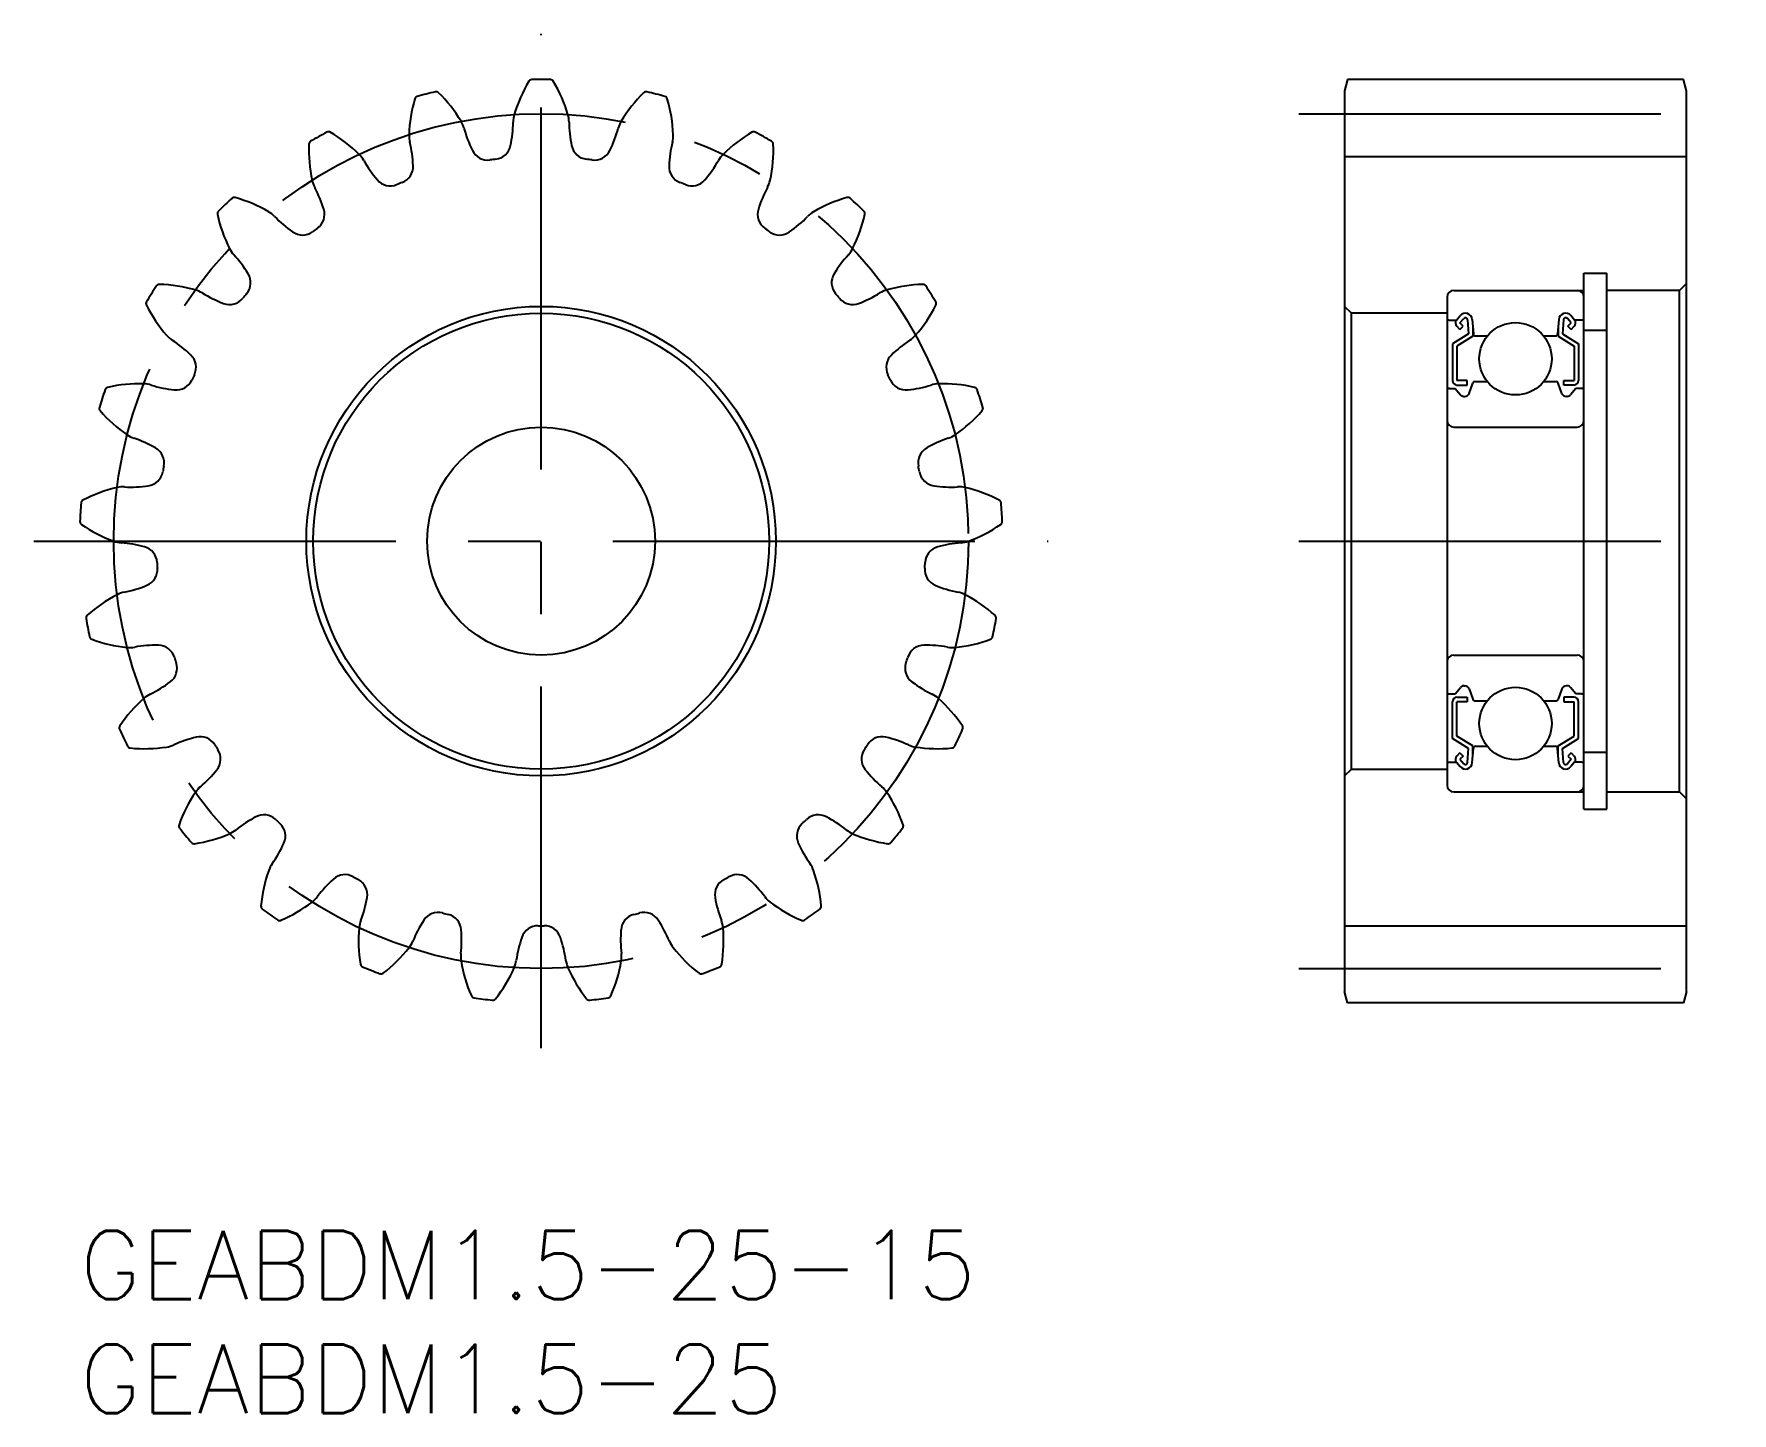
# Model space of a CAD drawing. Extents: x -2 to 72.5, y -8 to 52.5.
import ezdxf

# ---------------------------------------------------------------- set-up
doc = ezdxf.new("R2010")
doc.units = 0
doc.header["$LTSCALE"] = 0.5
doc.linetypes.add('CENTER', pattern=[50.8, 31.75, -6.35, 6.35, -6.35])
for name, color, linetype in [('MSM_CENTER', 1, 'CENTER'), ('MSM_CONTINUOUS', 7, 'CONTINUOUS'), ('MSM_PART_NUMBER', 7, 'CONTINUOUS')]:
    doc.layers.add(name, color=color, linetype=linetype)
doc.styles.get("Standard").update_dxf_attribs({"font": 'txt.shx', "height": 1, "bigfont": 'bigfont.shx'})

# ---------------------------------------------------------------- blocks, each defined once
blk = doc.blocks.new('*U3')
at = {"layer": 'MSM_PART_NUMBER'}
blk.add_text('GEABDM1.5-25', height=3, dxfattribs=at).set_placement((0, -8))
blk = doc.blocks.new('*U4')
at = {"layer": 'MSM_PART_NUMBER'}
blk.add_text('GEABDM1.5-25-15', height=3, dxfattribs=at).set_placement((0, -3))

msp = doc.modelspace()

# ---------------------------------------------------------------- linework, layer by layer
at = {"layer": 'MSM_CENTER'}
for p, q in [((20.25, 8), (20.25, 52.5)), ((53.5, 49), (72.5, 49)), ((-2, 30.25), (42.5, 30.25)), ((53.5, 30.25), (72.5, 30.25)), ((53.5, 11.5), (72.5, 11.5))]:
    msp.add_line(p, q, dxfattribs=at)
msp.add_circle((20.25, 30.25), 18.75, dxfattribs=at)
at = {"layer": 'MSM_CONTINUOUS'}
for p, q in [((55.634, 50.5), (55.5, 50)), ((55.5, 50), (55.5, 10.5)), ((70.366, 50.5), (55.634, 50.5)), ((70.5, 50), (70.366, 50.5)), ((70.5, 10.5), (70.5, 50)), ((55.5, 47.125), (70.5, 47.125)), ((66, 42.002), (67, 42.002)), ((66, 18.498), (66, 42.002)), ((67, 18.498), (67, 42.002)), ((60.3, 41.25), (66, 41.25)), ((70.2, 41.25), (67, 41.25)), ((70.5, 41.55), (70.2, 41.25)), ((70.2, 19.25), (70.2, 41.25)), ((55.8, 40.25), (55.5, 40.55)), ((60, 40.25), (55.8, 40.25)), ((55.8, 20.25), (55.8, 40.25)), ((60, 40.95), (60, 19.55)), ((60.1, 39.95), (60.41, 39.95)), ((60.41, 39.95), (60.572, 40.143)), ((60.563, 39.539), (60.422, 39.68)), ((60.563, 39.821), (60.726, 40.015)), ((60.705, 39.68), (60.563, 39.821)), ((60.563, 39.539), (60.705, 39.68)), ((60.899, 39.96), (60.932, 39.348)), ((61.098, 39.978), (61.153, 39.341)), ((61.132, 39.584), (61.132, 39.237)), ((64.902, 39.978), (64.847, 39.341)), ((64.868, 39.584), (64.868, 39.237)), ((65.101, 39.96), (65.068, 39.348)), ((65.437, 39.821), (65.274, 40.015)), ((65.295, 39.68), (65.437, 39.821)), ((65.437, 39.539), (65.295, 39.68)), ((65.59, 39.95), (65.428, 40.143)), ((65.437, 39.539), (65.578, 39.68)), ((65.9, 39.95), (65.59, 39.95)), ((66, 39.502), (67, 39.502)), ((60.932, 39.348), (60.232, 38.911)), ((60.232, 38.911), (60.232, 37.3)), ((61.132, 39.237), (60.432, 38.8)), ((60.432, 38.8), (60.432, 37.3)), ((61.253, 39.25), (61.767, 39.25)), ((64.233, 39.25), (64.747, 39.25)), ((64.868, 39.237), (65.568, 38.8)), ((65.068, 39.348), (65.768, 38.911)), ((65.568, 38.8), (65.568, 37.3)), ((65.768, 38.911), (65.768, 37.3)), ((60.882, 37.3), (60.432, 37.3)), ((60.882, 37.1), (60.882, 37.3)), ((65.118, 37.3), (65.568, 37.3)), ((65.118, 37.1), (65.118, 37.3)), ((60.1, 36.95), (60.35, 36.95)), ((60.35, 36.95), (60.584, 36.671)), ((60.432, 37.1), (60.882, 37.1)), ((60.737, 36.6), (60.773, 36.6)), ((60.961, 36.732), (61.125, 37.184)), ((61.219, 37.25), (61.767, 37.25)), ((64.233, 37.25), (64.781, 37.25)), ((65.039, 36.732), (64.875, 37.184)), ((65.568, 37.1), (65.118, 37.1)), ((65.263, 36.6), (65.227, 36.6)), ((65.65, 36.95), (65.416, 36.671)), ((65.9, 36.95), (65.65, 36.95)), ((60.3, 35.25), (65.7, 35.25)), ((60.3, 25.25), (65.7, 25.25)), ((60.737, 23.9), (60.773, 23.9)), ((65.263, 23.9), (65.227, 23.9)), ((60.1, 23.55), (60.35, 23.55)), ((60.232, 21.589), (60.232, 23.2)), ((60.35, 23.55), (60.584, 23.829)), ((60.432, 23.4), (60.882, 23.4)), ((60.432, 21.7), (60.432, 23.2)), ((60.882, 23.2), (60.432, 23.2)), ((60.882, 23.4), (60.882, 23.2)), ((60.961, 23.768), (61.125, 23.316)), ((61.219, 23.25), (61.767, 23.25)), ((64.233, 23.25), (64.781, 23.25)), ((65.039, 23.768), (64.875, 23.316)), ((65.568, 23.4), (65.118, 23.4)), ((65.118, 23.4), (65.118, 23.2)), ((65.118, 23.2), (65.568, 23.2)), ((65.65, 23.55), (65.416, 23.829)), ((65.568, 21.7), (65.568, 23.2)), ((65.9, 23.55), (65.65, 23.55)), ((65.768, 21.589), (65.768, 23.2)), ((61.132, 21.263), (60.432, 21.7)), ((64.868, 21.263), (65.568, 21.7)), ((60.932, 21.152), (60.232, 21.589)), ((60.563, 20.961), (60.422, 20.82)), ((60.563, 20.961), (60.705, 20.82)), ((60.782, 21.482), (60.782, 21.482)), ((60.899, 20.54), (60.932, 21.152)), ((60.957, 21.372), (60.957, 21.372)), ((61.098, 20.522), (61.153, 21.159)), ((61.132, 20.916), (61.132, 21.263)), ((61.253, 21.25), (61.767, 21.25)), ((64.233, 21.25), (64.747, 21.25)), ((64.902, 20.522), (64.847, 21.159)), ((64.868, 20.916), (64.868, 21.263)), ((65.068, 21.152), (65.768, 21.589)), ((65.101, 20.54), (65.068, 21.152)), ((65.437, 20.961), (65.295, 20.82)), ((65.437, 20.961), (65.578, 20.82)), ((66, 20.998), (67, 20.998)), ((55.5, 19.95), (55.8, 20.25)), ((55.8, 20.25), (60, 20.25)), ((60.1, 20.55), (60.41, 20.55)), ((60.41, 20.55), (60.572, 20.357)), ((60.705, 20.82), (60.563, 20.679)), ((60.563, 20.679), (60.726, 20.485)), ((65.437, 20.679), (65.274, 20.485)), ((65.295, 20.82), (65.437, 20.679)), ((65.59, 20.55), (65.428, 20.357)), ((65.9, 20.55), (65.59, 20.55)), ((60.3, 19.25), (66, 19.25)), ((67, 19.25), (70.2, 19.25)), ((70.2, 19.25), (70.5, 18.95)), ((66, 18.498), (67, 18.498)), ((55.5, 13.375), (70.5, 13.375)), ((55.634, 10), (55.5, 10.5)), ((70.5, 10.5), (70.366, 10)), ((70.366, 10), (55.634, 10))]:
    msp.add_line(p, q, dxfattribs=at)
for centre, radius in [((20.25, 30.25), 10.3), ((20.25, 30.25), 10), ((63, 38.25), 1.587), ((20.25, 30.25), 5), ((63, 22.25), 1.587)]:
    msp.add_circle(centre, radius, dxfattribs=at)
for centre, radius, start, end in [((20.25, 30.25), 20.25, 103.24018, 105.55982), ((15.646, 49.816), 0.15, 45.46339, 103.24018), ((11.368, 45.468), 6.25, 30.8, 45.46339), ((25.068, 47.198), 6.25, 148.93661, 163.6), ((19.843, 50.346), 0.15, 91.15982, 148.93661), ((20.25, 30.25), 20.25, 88.84018, 91.15982), ((20.657, 50.346), 0.15, 31.06339, 88.84018), ((15.432, 47.198), 6.25, 16.4, 31.06339), ((29.132, 45.468), 6.25, 134.53661, 149.2), ((24.854, 49.816), 0.15, 76.75982, 134.53661), ((20.25, 30.25), 20.25, 74.44018, 76.75982), ((20.702, 47.864), 6.25, 163.33661, 178), ((14.858, 49.613), 0.15, 105.55982, 163.33661), ((25.642, 49.613), 0.15, 16.66339, 74.44018), ((19.798, 47.864), 6.25, 2, 16.66339), ((15.682, 48.039), 1.227, 15.25584, 30.8), ((13.468, 48.722), 5.556, 348.35476, 359.09685), ((20.25, 48.616), 1.227, 163.6, 179.14416), ((20.25, 48.616), 1.227, 0.85584, 16.4), ((27.032, 48.722), 5.556, 180.90315, 191.64524), ((24.818, 48.039), 1.227, 149.2, 164.74416), ((10.212, 47.664), 0.15, 119.95982, 177.73661), ((20.25, 30.25), 20.25, 117.64018, 119.95982), ((10.925, 48.056), 0.15, 59.86339, 117.64018), ((7.863, 42.781), 6.25, 45.2, 59.86339), ((15.682, 48.039), 1.227, 178, 193.54416), ((9.087, 46.455), 5.556, 2.75476, 13.49685), ((22.225, 49.829), 5.556, 195.30315, 206.04524), ((18.275, 49.829), 5.556, 333.95476, 344.69685), ((31.413, 46.455), 5.556, 166.50315, 177.24524), ((24.818, 48.039), 1.227, 346.45584, 2), ((32.637, 42.781), 6.25, 120.13661, 134.8), ((29.575, 48.056), 0.15, 62.35982, 120.13661), ((20.25, 30.25), 20.25, 60.04018, 62.35982), ((30.288, 47.664), 0.15, 2.26339, 60.04018), ((16.307, 47.423), 6.25, 177.73661, 192.4), ((11.402, 46.345), 1.227, 29.65584, 45.2), ((17.294, 49.705), 5.556, 209.70315, 220.44524), ((17.907, 47.719), 0.75, 206.04524, 277.63772), ((20.25, 30.25), 16.875, 96.76227, 97.63773), ((18.175, 47.752), 0.75, 276.76227, 348.35476), ((22.325, 47.752), 0.75, 191.64524, 263.23774), ((20.25, 30.25), 16.875, 82.36227, 83.23773), ((22.593, 47.719), 0.75, 262.36227, 333.95476), ((23.206, 49.705), 5.556, 319.55476, 330.29685), ((29.098, 46.345), 1.227, 134.8, 150.34416), ((24.193, 47.423), 6.25, 347.6, 2.26339), ((13.887, 46.686), 0.75, 291.16224, 2.75476), ((26.613, 46.686), 0.75, 177.24524, 248.83773), ((11.402, 46.345), 1.227, 192.4, 207.94416), ((5.408, 43.17), 5.556, 17.15476, 27.89685), ((13.637, 46.587), 0.75, 220.44524, 292.03772), ((20.25, 30.25), 16.875, 111.16227, 112.03773), ((20.25, 30.25), 16.875, 67.96227, 68.83773), ((26.863, 46.587), 0.75, 247.96227, 319.55476), ((35.092, 43.17), 5.556, 152.10315, 162.84524), ((29.098, 46.345), 1.227, 332.05584, 347.59999), ((6.197, 44.621), 0.15, 134.35982, 192.13661), ((20.25, 30.25), 20.25, 132.04018, 134.35982), ((6.79, 45.178), 0.15, 74.26339, 132.04018), ((5.136, 39.306), 6.25, 59.6, 74.26339), ((10, 44.588), 0.75, 305.56224, 17.15476), ((30.5, 44.588), 0.75, 162.84524, 234.43773), ((35.364, 39.306), 6.25, 105.73661, 120.4), ((33.71, 45.178), 0.15, 47.95982, 105.73661), ((20.25, 30.25), 20.25, 45.64018, 47.95982), ((34.303, 44.621), 0.15, 347.86339, 45.64018), ((12.16, 45.903), 6.25, 192.13661, 206.8), ((7.677, 43.639), 1.227, 44.05584, 59.6), ((12.549, 48.358), 5.556, 224.10315, 234.84524), ((20.25, 30.25), 16.875, 125.56227, 126.43773), ((20.25, 30.25), 16.875, 53.56227, 54.43773), ((27.951, 48.358), 5.556, 305.15476, 315.89685), ((32.823, 43.639), 1.227, 120.4, 135.94416), ((28.34, 45.903), 6.25, 333.2, 347.86339), ((9.782, 44.429), 0.75, 234.84524, 306.43772), ((30.718, 44.429), 0.75, 233.56227, 305.15476), ((7.677, 43.639), 1.227, 206.8, 222.34416), ((2.661, 39.073), 5.556, 31.55476, 42.29685), ((37.839, 39.073), 5.556, 137.70315, 148.44524), ((32.823, 43.639), 1.227, 317.65584, 333.19999), ((6.756, 41.588), 0.75, 319.96224, 31.55476), ((33.744, 41.588), 0.75, 148.44524, 220.03773), ((20.25, 30.25), 20.25, 146.44018, 148.75982), ((3.5, 41.361), 0.15, 88.66339, 146.44018), ((3.358, 35.263), 6.25, 74, 88.66339), ((4.743, 40.091), 1.227, 58.45584, 74), ((8.287, 45.874), 5.556, 238.50315, 249.24524), ((20.25, 30.25), 16.875, 139.96227, 140.83773), ((20.25, 30.25), 16.875, 39.16227, 40.03773), ((32.213, 45.874), 5.556, 290.75476, 301.49685), ((35.757, 40.091), 1.227, 106, 121.54416), ((37.142, 35.263), 6.25, 91.33661, 106), ((37, 41.361), 0.15, 33.55982, 91.33661), ((20.25, 30.25), 20.25, 31.24018, 33.55982), ((60.3, 40.95), 0.3, 90, 180), ((65.7, 40.95), 0.3, 0, 90), ((3.064, 40.674), 0.15, 148.75982, 206.53661), ((8.522, 43.4), 6.25, 206.53661, 221.2), ((6.584, 41.381), 0.75, 249.24524, 320.83772), ((33.916, 41.381), 0.75, 219.16227, 290.75476), ((31.978, 43.4), 6.25, 318.8, 333.46339), ((37.436, 40.674), 0.15, 333.46339, 31.24018), ((60.801, 39.952), 0.298, 5.00049, 140.17136), ((65.199, 39.952), 0.298, 39.82861, 174.99974), ((60.1, 40.05), 0.1, 180.81025, 270.00003), ((60.563, 39.821), 0.2, 139.86482, 225.00006), ((60.801, 39.952), 0.0983, 4.66455, 139.97394), ((65.199, 39.952), 0.0983, 40.02637, 175.33574), ((65.437, 39.821), 0.2, 314.99673, 40.13525), ((65.9, 40.05), 0.1, 269.99948, 359.99126), ((4.743, 40.091), 1.227, 221.2, 236.74416), ((1.019, 34.422), 5.556, 45.95476, 56.69685), ((39.481, 34.422), 5.556, 123.30315, 134.04524), ((35.757, 40.091), 1.227, 303.25584, 318.79999), ((61.253, 39.35), 0.1, 185.14438, 270.00003), ((64.747, 39.35), 0.1, 269.99948, 354.85568), ((4.36, 37.876), 0.75, 334.36227, 45.95476), ((36.14, 37.876), 0.75, 134.04524, 205.63773), ((4.246, 37.632), 0.75, 263.64524, 335.23772), ((20.25, 30.25), 16.875, 154.36227, 155.23773), ((20.25, 30.25), 16.875, 24.76227, 25.63773), ((36.254, 37.632), 0.75, 204.76227, 276.35476), ((60.432, 37.3), 0.2, 180.00005, 270.00003), ((65.568, 37.3), 0.2, 269.99976, 359.99563), ((20.25, 30.25), 20.25, 160.84018, 163.15982), ((1.263, 36.847), 0.15, 103.06339, 160.84018), ((2.642, 30.905), 6.25, 88.4, 103.06339), ((2.782, 35.926), 1.227, 72.85584, 88.4), ((4.777, 42.408), 5.556, 252.90315, 263.64524), ((35.723, 42.408), 5.556, 276.35476, 287.09685), ((37.718, 35.926), 1.227, 91.6, 107.14416), ((37.858, 30.905), 6.25, 76.93661, 91.6), ((39.237, 36.847), 0.15, 19.15982, 76.93661), ((20.25, 30.25), 20.25, 16.84018, 19.15982), ((60.1, 36.85), 0.1, 89.99951, 180.00005), ((60.737, 36.8), 0.2, 220.13838, 270.00003), ((60.773, 36.8), 0.2, 270.00003, 340.11166), ((61.219, 37.15), 0.1, 89.99951, 160.11572), ((64.781, 37.15), 0.1, 19.88452, 90.00024), ((65.227, 36.8), 0.2, 199.88831, 269.99976), ((65.263, 36.8), 0.2, 269.99976, 319.86147), ((65.9, 36.85), 0.1, 359.99126, 90.00024), ((1.012, 36.073), 0.15, 163.15982, 220.93661), ((5.62, 40.07), 6.25, 220.93661, 235.6), ((34.88, 40.07), 6.25, 304.4, 319.06339), ((39.488, 36.073), 0.15, 319.06339, 16.84033), ((60.3, 35.55), 0.3, 180, 270), ((65.7, 35.55), 0.3, 270, 0), ((2.782, 35.926), 1.227, 235.6, 251.14416), ((0.586, 29.508), 5.556, 60.35476, 71.09685), ((2.963, 33.685), 0.75, 348.76227, 60.35476), ((37.537, 33.685), 0.75, 119.64524, 191.23772), ((39.914, 29.508), 5.556, 108.90315, 119.64524), ((37.718, 35.926), 1.227, 288.85584, 304.39999), ((20.25, 30.25), 16.875, 168.76227, 169.63773), ((20.25, 30.25), 16.875, 10.36227, 11.23773), ((2.912, 33.42), 0.75, 278.04524, 349.63772), ((37.588, 33.42), 0.75, 190.36227, 261.95476), ((0.219, 31.918), 0.15, 117.46339, 175.24018), ((3.033, 26.505), 6.25, 102.8, 117.46339), ((1.92, 31.403), 1.227, 87.25584, 102.8), ((2.24, 38.178), 5.556, 267.30315, 278.04524), ((38.26, 38.178), 5.556, 261.95476, 272.69685), ((38.58, 31.403), 1.227, 77.2, 92.74416), ((37.467, 26.505), 6.25, 62.53661, 77.2), ((40.281, 31.918), 0.15, 4.75982, 62.53661), ((20.25, 30.25), 20.25, 175.24018, 177.55982), ((20.25, 30.25), 20.25, 2.44018, 4.75982), ((0.168, 31.106), 0.15, 177.55982, 235.33661), ((3.638, 36.123), 6.25, 235.33661, 250), ((36.862, 36.123), 6.25, 290, 304.66339), ((40.332, 31.106), 0.15, 304.66339, 2.44018), ((1.92, 31.403), 1.227, 250, 265.54416), ((1.388, 24.641), 5.556, 74.75476, 85.49685), ((2.652, 29.278), 0.75, 3.16224, 74.75476), ((37.848, 29.278), 0.75, 105.24524, 176.83772), ((39.112, 24.641), 5.556, 94.50315, 105.24524), ((38.58, 31.403), 1.227, 274.45584, 290), ((2.669, 29.009), 0.75, 292.44524, 4.03772), ((20.25, 30.25), 16.875, 183.16227, 184.03773), ((37.831, 29.009), 0.75, 175.96227, 247.55476), ((20.25, 30.25), 16.875, 355.96227, 356.83773), ((0.834, 33.45), 5.556, 281.70315, 292.44524), ((39.666, 33.45), 5.556, 247.55476, 258.29685), ((4.505, 22.341), 6.25, 117.2, 131.86339), ((2.209, 26.808), 1.227, 101.65584, 117.19999), ((38.291, 26.808), 1.227, 62.8, 78.34416), ((35.995, 22.341), 6.25, 48.13661, 62.8), ((0.434, 26.884), 0.15, 131.86339, 189.64018), ((20.25, 30.25), 20.25, 189.64018, 191.95982), ((20.25, 30.25), 20.25, 348.04018, 350.35982), ((40.066, 26.884), 0.15, 350.35982, 48.13661), ((0.586, 26.085), 0.15, 191.95982, 249.73661), ((2.699, 31.807), 6.25, 249.73661, 264.4), ((2.209, 26.808), 1.227, 264.4, 279.94416), ((3.376, 20.127), 5.556, 89.15476, 99.89685), ((3.447, 24.932), 0.75, 17.56224, 89.15476), ((37.053, 24.932), 0.75, 90.84524, 162.43772), ((37.124, 20.127), 5.556, 80.10315, 90.84524), ((38.291, 26.808), 1.227, 260.05584, 275.6), ((37.801, 31.807), 6.25, 275.6, 290.26339), ((39.914, 26.085), 0.15, 290.26339, 348.04033), ((3.53, 24.676), 0.75, 306.84524, 18.43772), ((20.25, 30.25), 16.875, 197.56227, 198.43773), ((36.97, 24.676), 0.75, 161.56227, 233.15476), ((20.25, 30.25), 16.875, 341.56227, 342.43773), ((60.3, 24.95), 0.3, 90, 180), ((65.7, 24.95), 0.3, 0, 90), ((0.648, 28.521), 5.556, 296.10315, 306.84524), ((39.852, 28.521), 5.556, 233.15476, 243.89685), ((60.737, 23.7), 0.2, 89.99997, 139.86162), ((60.773, 23.7), 0.2, 19.88834, 89.99997), ((65.227, 23.7), 0.2, 90.00024, 160.11169), ((65.263, 23.7), 0.2, 40.13853, 90.00024), ((6.966, 18.674), 6.25, 131.6, 146.26339), ((3.631, 22.43), 1.227, 116.05584, 131.6), ((36.869, 22.43), 1.227, 48.4, 63.94416), ((33.534, 18.674), 6.25, 33.73661, 48.4), ((60.1, 23.65), 0.1, 179.99995, 270.00049), ((60.432, 23.2), 0.2, 89.99997, 179.99995), ((61.219, 23.35), 0.1, 199.88428, 270.00049), ((64.781, 23.35), 0.1, 269.99976, 340.11548), ((65.568, 23.2), 0.2, 0.00437, 90.00024), ((65.9, 23.65), 0.1, 269.99976, 0.00874), ((1.893, 22.062), 0.15, 146.26339, 204.04018), ((20.25, 30.25), 20.25, 204.04018, 206.35982), ((6.423, 16.248), 5.556, 103.55476, 114.29685), ((5.297, 20.92), 0.75, 31.96224, 103.55476), ((35.203, 20.92), 0.75, 76.44524, 148.03772), ((34.077, 16.248), 5.556, 65.70315, 76.44524), ((20.25, 30.25), 20.25, 333.64018, 335.95982), ((38.607, 22.062), 0.15, 335.95982, 33.73661), ((2.24, 21.325), 0.15, 206.35982, 264.13661), ((2.863, 27.394), 6.25, 264.13661, 278.8), ((3.631, 22.43), 1.227, 278.8, 294.34416), ((20.25, 30.25), 16.875, 211.96227, 212.83773), ((5.441, 20.693), 0.75, 321.24524, 32.83772), ((35.059, 20.693), 0.75, 147.16227, 218.75476), ((20.25, 30.25), 16.875, 327.16227, 328.03773), ((36.869, 22.43), 1.227, 245.65584, 261.2), ((37.637, 27.394), 6.25, 261.2, 275.86339), ((38.26, 21.325), 0.15, 275.86339, 333.64018), ((61.253, 21.15), 0.1, 89.99997, 174.85562), ((64.747, 21.15), 0.1, 5.14432, 90.00052), ((1.694, 23.701), 5.556, 310.50315, 321.24524), ((38.806, 23.701), 5.556, 218.75476, 229.49685), ((60.1, 20.45), 0.1, 89.99997, 179.18975), ((60.563, 20.679), 0.2, 134.99994, 220.13518), ((60.801, 20.548), 0.298, 219.82864, 354.99951), ((60.801, 20.548), 0.0983, 220.02606, 355.33545), ((65.199, 20.548), 0.298, 185.00026, 320.17139), ((65.199, 20.548), 0.0983, 184.66426, 319.97363), ((65.437, 20.679), 0.2, 319.86475, 45.00327), ((65.9, 20.45), 0.1, 0.00874, 90.00052), ((6.098, 18.543), 1.227, 130.45584, 145.99999), ((34.402, 18.543), 1.227, 34, 49.54416), ((60.3, 19.55), 0.3, 180, 270), ((65.7, 19.55), 0.3, 270, 0), ((10.262, 15.734), 6.25, 146, 160.66339), ((30.238, 15.734), 6.25, 19.33661, 34), ((10.34, 13.25), 5.556, 117.95476, 128.69685), ((8.087, 17.494), 0.75, 46.36229, 117.95476), ((20.25, 30.25), 16.875, 226.36227, 227.23773), ((20.25, 30.25), 16.875, 312.76227, 313.63773), ((32.413, 17.494), 0.75, 62.04524, 133.63772), ((30.16, 13.25), 5.556, 51.30315, 62.04524), ((4.507, 17.754), 0.15, 160.66339, 218.44018), ((20.25, 30.25), 20.25, 218.44018, 220.75982), ((4.12, 23.159), 6.25, 278.53661, 293.2), ((6.098, 18.543), 1.227, 293.2, 308.74416), ((8.283, 17.31), 0.75, 335.64524, 47.23772), ((32.217, 17.31), 0.75, 132.76227, 204.35476), ((34.402, 18.543), 1.227, 231.25584, 246.8), ((36.38, 23.159), 6.25, 246.8, 261.46339), ((20.25, 30.25), 20.25, 319.24018, 321.55982), ((35.993, 17.754), 0.15, 321.55982, 19.33661), ((5.025, 17.127), 0.15, 220.75982, 278.53661), ((3.905, 19.292), 5.556, 324.90315, 335.64524), ((36.595, 19.292), 5.556, 204.35476, 215.09685), ((35.475, 17.127), 0.15, 261.46339, 319.24018), ((14.186, 13.706), 6.25, 160.4, 175.06339), ((9.454, 15.391), 1.227, 144.85584, 160.39999), ((31.046, 15.391), 1.227, 19.6, 35.14416), ((26.314, 13.706), 6.25, 4.93661, 19.6), ((14.879, 11.319), 5.556, 132.35476, 143.09685), ((11.641, 14.87), 0.75, 60.76229, 132.35476), ((20.25, 30.25), 16.875, 240.76227, 241.63773), ((11.877, 14.741), 0.75, 350.04524, 61.63772), ((28.623, 14.741), 0.75, 118.36227, 189.95476), ((20.25, 30.25), 16.875, 298.36227, 299.23773), ((28.859, 14.87), 0.75, 47.64524, 119.23772), ((25.621, 11.319), 5.556, 36.90315, 47.64524), ((8.109, 14.231), 0.15, 175.06339, 232.84018), ((6.39, 19.371), 6.25, 292.93661, 307.6), ((9.454, 15.391), 1.227, 307.6, 323.14416), ((7.144, 15.571), 5.556, 339.30315, 350.04524), ((33.356, 15.571), 5.556, 189.95476, 200.69685), ((31.046, 15.391), 1.227, 216.85584, 232.4), ((34.11, 19.371), 6.25, 232.4, 247.06339), ((32.391, 14.231), 0.15, 307.15982, 4.93661), ((20.25, 30.25), 20.25, 232.84018, 235.15982), ((8.767, 13.753), 0.15, 235.15982, 292.93661), ((13.489, 13.173), 1.227, 159.25584, 174.8), ((19.756, 10.578), 5.556, 146.75476, 157.49685), ((15.737, 13.213), 0.75, 75.16229, 146.75476), ((20.25, 30.25), 16.875, 255.16227, 256.03773), ((15.997, 13.146), 0.75, 4.44524, 76.03772), ((24.503, 13.146), 0.75, 103.96227, 175.55476), ((20.25, 30.25), 16.875, 283.96227, 284.83773), ((24.763, 13.213), 0.75, 33.24524, 104.83772), ((20.744, 10.578), 5.556, 22.50315, 33.24524), ((27.011, 13.173), 1.227, 5.2, 20.74416), ((31.733, 13.753), 0.15, 247.06339, 304.84018), ((20.25, 30.25), 20.25, 304.84018, 307.15982), ((18.491, 12.718), 6.25, 174.8, 189.46339), ((13.489, 13.173), 1.227, 322, 337.54416), ((11.206, 12.773), 5.556, 353.70315, 4.44524), ((24.663, 11.073), 5.556, 161.15476, 171.89685), ((20.115, 12.626), 0.75, 89.56227, 161.15476), ((20.25, 30.25), 16.875, 269.56227, 270.43773), ((20.385, 12.626), 0.75, 18.84524, 90.43772), ((15.837, 11.073), 5.556, 8.10315, 18.84524), ((29.294, 12.773), 5.556, 175.55476, 186.29685), ((27.011, 13.173), 1.227, 202.45584, 217.99999), ((22.009, 12.718), 6.25, 350.53661, 5.2), ((9.531, 16.266), 6.25, 307.33661, 322), ((17.948, 12.028), 1.227, 173.65584, 189.19999), ((22.552, 12.028), 1.227, 350.8, 6.34416), ((30.969, 16.266), 6.25, 218, 232.66339), ((12.474, 11.715), 0.15, 189.46339, 247.24018), ((20.25, 30.25), 20.25, 247.24018, 249.55982), ((13.23, 11.416), 0.15, 249.55982, 307.33661), ((22.906, 12.831), 6.25, 189.2, 203.86339), ((13.345, 14.039), 6.25, 321.73661, 336.4), ((17.948, 12.028), 1.227, 336.4, 351.94416), ((22.552, 12.028), 1.227, 188.05584, 203.6), ((27.155, 14.039), 6.25, 203.6, 218.26339), ((17.594, 12.831), 6.25, 336.13661, 350.8), ((27.27, 11.416), 0.15, 232.66339, 290.44018), ((20.25, 30.25), 20.25, 290.44018, 292.75982), ((28.026, 11.715), 0.15, 292.75982, 350.53661), ((17.328, 10.364), 0.15, 203.86339, 261.64018), ((20.25, 30.25), 20.25, 261.64018, 263.95982), ((18.135, 10.262), 0.15, 263.95982, 321.73661), ((22.365, 10.262), 0.15, 218.26339, 276.04018), ((20.25, 30.25), 20.25, 276.04018, 278.35982), ((23.172, 10.364), 0.15, 278.35982, 336.13661)]:
    msp.add_arc(centre, radius, start, end, dxfattribs=at)

# ---------------------------------------------------------------- block references
for name in ['*U4', '*U3']:
    msp.add_blockref(name, (0, 0), dxfattribs=at)

doc.saveas('drawing.dxf')
